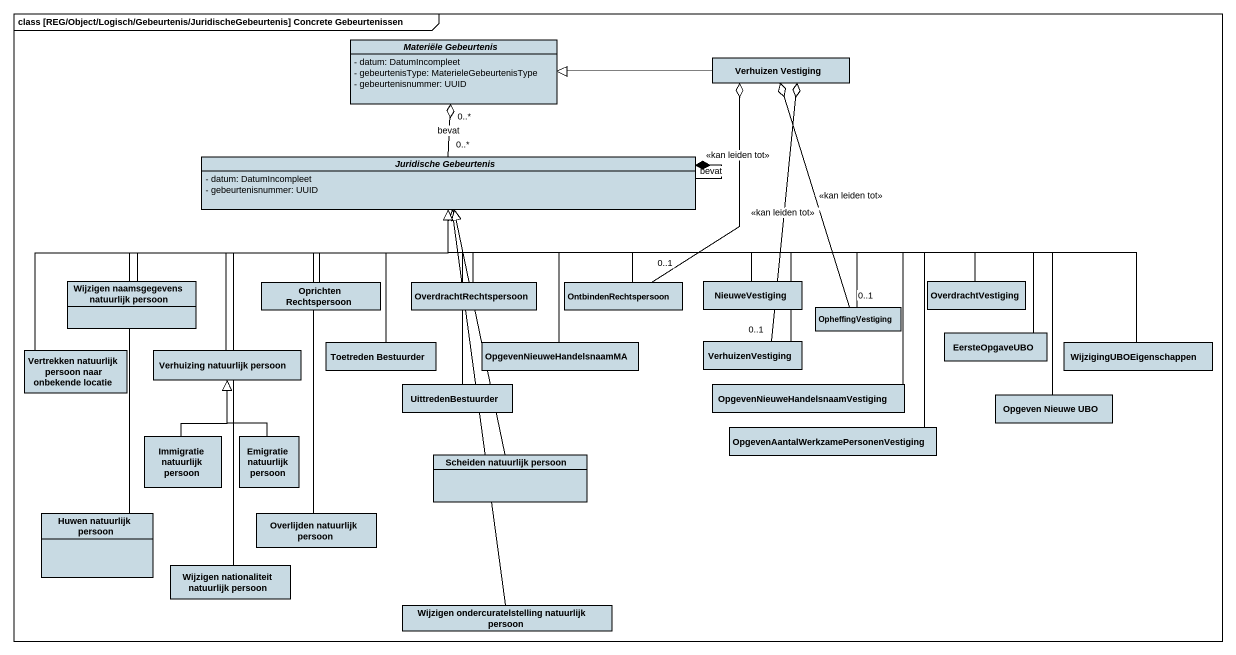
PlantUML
@startuml
mainframe class [REG/Object/Logisch/Gebeurtenis/JuridischeGebeurtenis] Concrete Gebeurtenissen
hide circle
hide empty members
skinparam classAttributeIconSize 0
abstract class "Materiële Gebeurtenis" as Materiële_Gebeurtenis #C8DAE3 {
  - datum: DatumIncompleet
  - gebeurtenisType: MaterieleGebeurtenisType
  - gebeurtenisnummer: UUID
}
class "Verhuizen Vestiging" as Verhuizen_Vestiging #C8DAE3
abstract class "Juridische Gebeurtenis" as Juridische_Gebeurtenis #C8DAE3 {
  - datum: DatumIncompleet
  - gebeurtenisnummer: UUID
}
class "Wijzigen naamsgegevens natuurlijk persoon" as Wijzigen_naamsgegevens #C8DAE3
class "Oprichten Rechtspersoon" as Oprichten_Rechtspersoon #C8DAE3
class OverdrachtRechtspersoon #C8DAE3
class OntbindenRechtspersoon #C8DAE3
class NieuweVestiging #C8DAE3
class OverdrachtVestiging #C8DAE3
class OpheffingVestiging #C8DAE3
class "Vertrekken natuurlijk persoon naar onbekende locatie" as Vertrekken_natuurlijk #C8DAE3
class "Verhuizing natuurlijk persoon" as Verhuizing_natuurlijk #C8DAE3
class "Toetreden Bestuurder" as Toetreden_Bestuurder #C8DAE3
class OpgevenNieuweHandelsnaamMA #C8DAE3
class VerhuizenVestiging #C8DAE3
class EersteOpgaveUBO #C8DAE3
class WijzigingUBOEigenschappen #C8DAE3
class UittredenBestuurder #C8DAE3
class "OpgevenNieuweHandelsnaamVestiging" as OpgevenNieuweHandelsnaamVest #C8DAE3
class "Opgeven Nieuwe UBO" as Opgeven_Nieuwe_UBO #C8DAE3
class "Immigratie natuurlijk persoon" as Immigratie_natuurlijk #C8DAE3
class "Emigratie natuurlijk persoon" as Emigratie_natuurlijk_persoon #C8DAE3
class "OpgevenAantalWerkzamePersonenVestiging" as OpgevenAantalWerkzamePersone #C8DAE3
class "Scheiden natuurlijk persoon" as Scheiden_natuurlijk_persoon #C8DAE3
class "Huwen natuurlijk persoon" as Huwen_natuurlijk_persoon #C8DAE3
class "Overlijden natuurlijk persoon" as Overlijden_natuurlijk #C8DAE3
class "Wijzigen nationaliteit natuurlijk persoon" as Wijzigen_nationaliteit #C8DAE3
class "Wijzigen ondercuratelstelling natuurlijk persoon" as Wijzigen #C8DAE3
Verhuizen_Vestiging -left-|> Materiële_Gebeurtenis
Juridische_Gebeurtenis "0..*" -up-o "0..*" Materiële_Gebeurtenis : bevat
Juridische_Gebeurtenis --* Juridische_Gebeurtenis : bevat
Wijzigen_naamsgegevens -right-|> Juridische_Gebeurtenis
Oprichten_Rechtspersoon -up-|> Juridische_Gebeurtenis
OverdrachtRechtspersoon -up-|> Juridische_Gebeurtenis
OntbindenRechtspersoon "0..1" -up-o Verhuizen_Vestiging : <<kan leiden tot>>
OntbindenRechtspersoon -up-|> Juridische_Gebeurtenis
NieuweVestiging -left-|> Juridische_Gebeurtenis
OverdrachtVestiging -left-|> Juridische_Gebeurtenis
OpheffingVestiging "0..1" -up-o Verhuizen_Vestiging : <<kan leiden tot>>
OpheffingVestiging -left-|> Juridische_Gebeurtenis
Vertrekken_natuurlijk -right-|> Juridische_Gebeurtenis
Verhuizing_natuurlijk -up-|> Juridische_Gebeurtenis
Toetreden_Bestuurder -up-|> Juridische_Gebeurtenis
OpgevenNieuweHandelsnaamMA -up-|> Juridische_Gebeurtenis
VerhuizenVestiging "0..1" -up-o Verhuizen_Vestiging : <<kan leiden tot>>
VerhuizenVestiging -left-|> Juridische_Gebeurtenis
EersteOpgaveUBO -left-|> Juridische_Gebeurtenis
WijzigingUBOEigenschappen -left-|> Juridische_Gebeurtenis
UittredenBestuurder -up-|> Juridische_Gebeurtenis
OpgevenNieuweHandelsnaamVest -left-|> Juridische_Gebeurtenis
Opgeven_Nieuwe_UBO -left-|> Juridische_Gebeurtenis
Immigratie_natuurlijk -up-|> Verhuizing_natuurlijk
Emigratie_natuurlijk_persoon -up-|> Verhuizing_natuurlijk
OpgevenAantalWerkzamePersone -up-|> Juridische_Gebeurtenis
Scheiden_natuurlijk_persoon -up-|> Juridische_Gebeurtenis
Huwen_natuurlijk_persoon -up-|> Juridische_Gebeurtenis
Overlijden_natuurlijk -up-|> Juridische_Gebeurtenis
Wijzigen_nationaliteit -up-|> Juridische_Gebeurtenis
Wijzigen -up-|> Juridische_Gebeurtenis
@enduml
